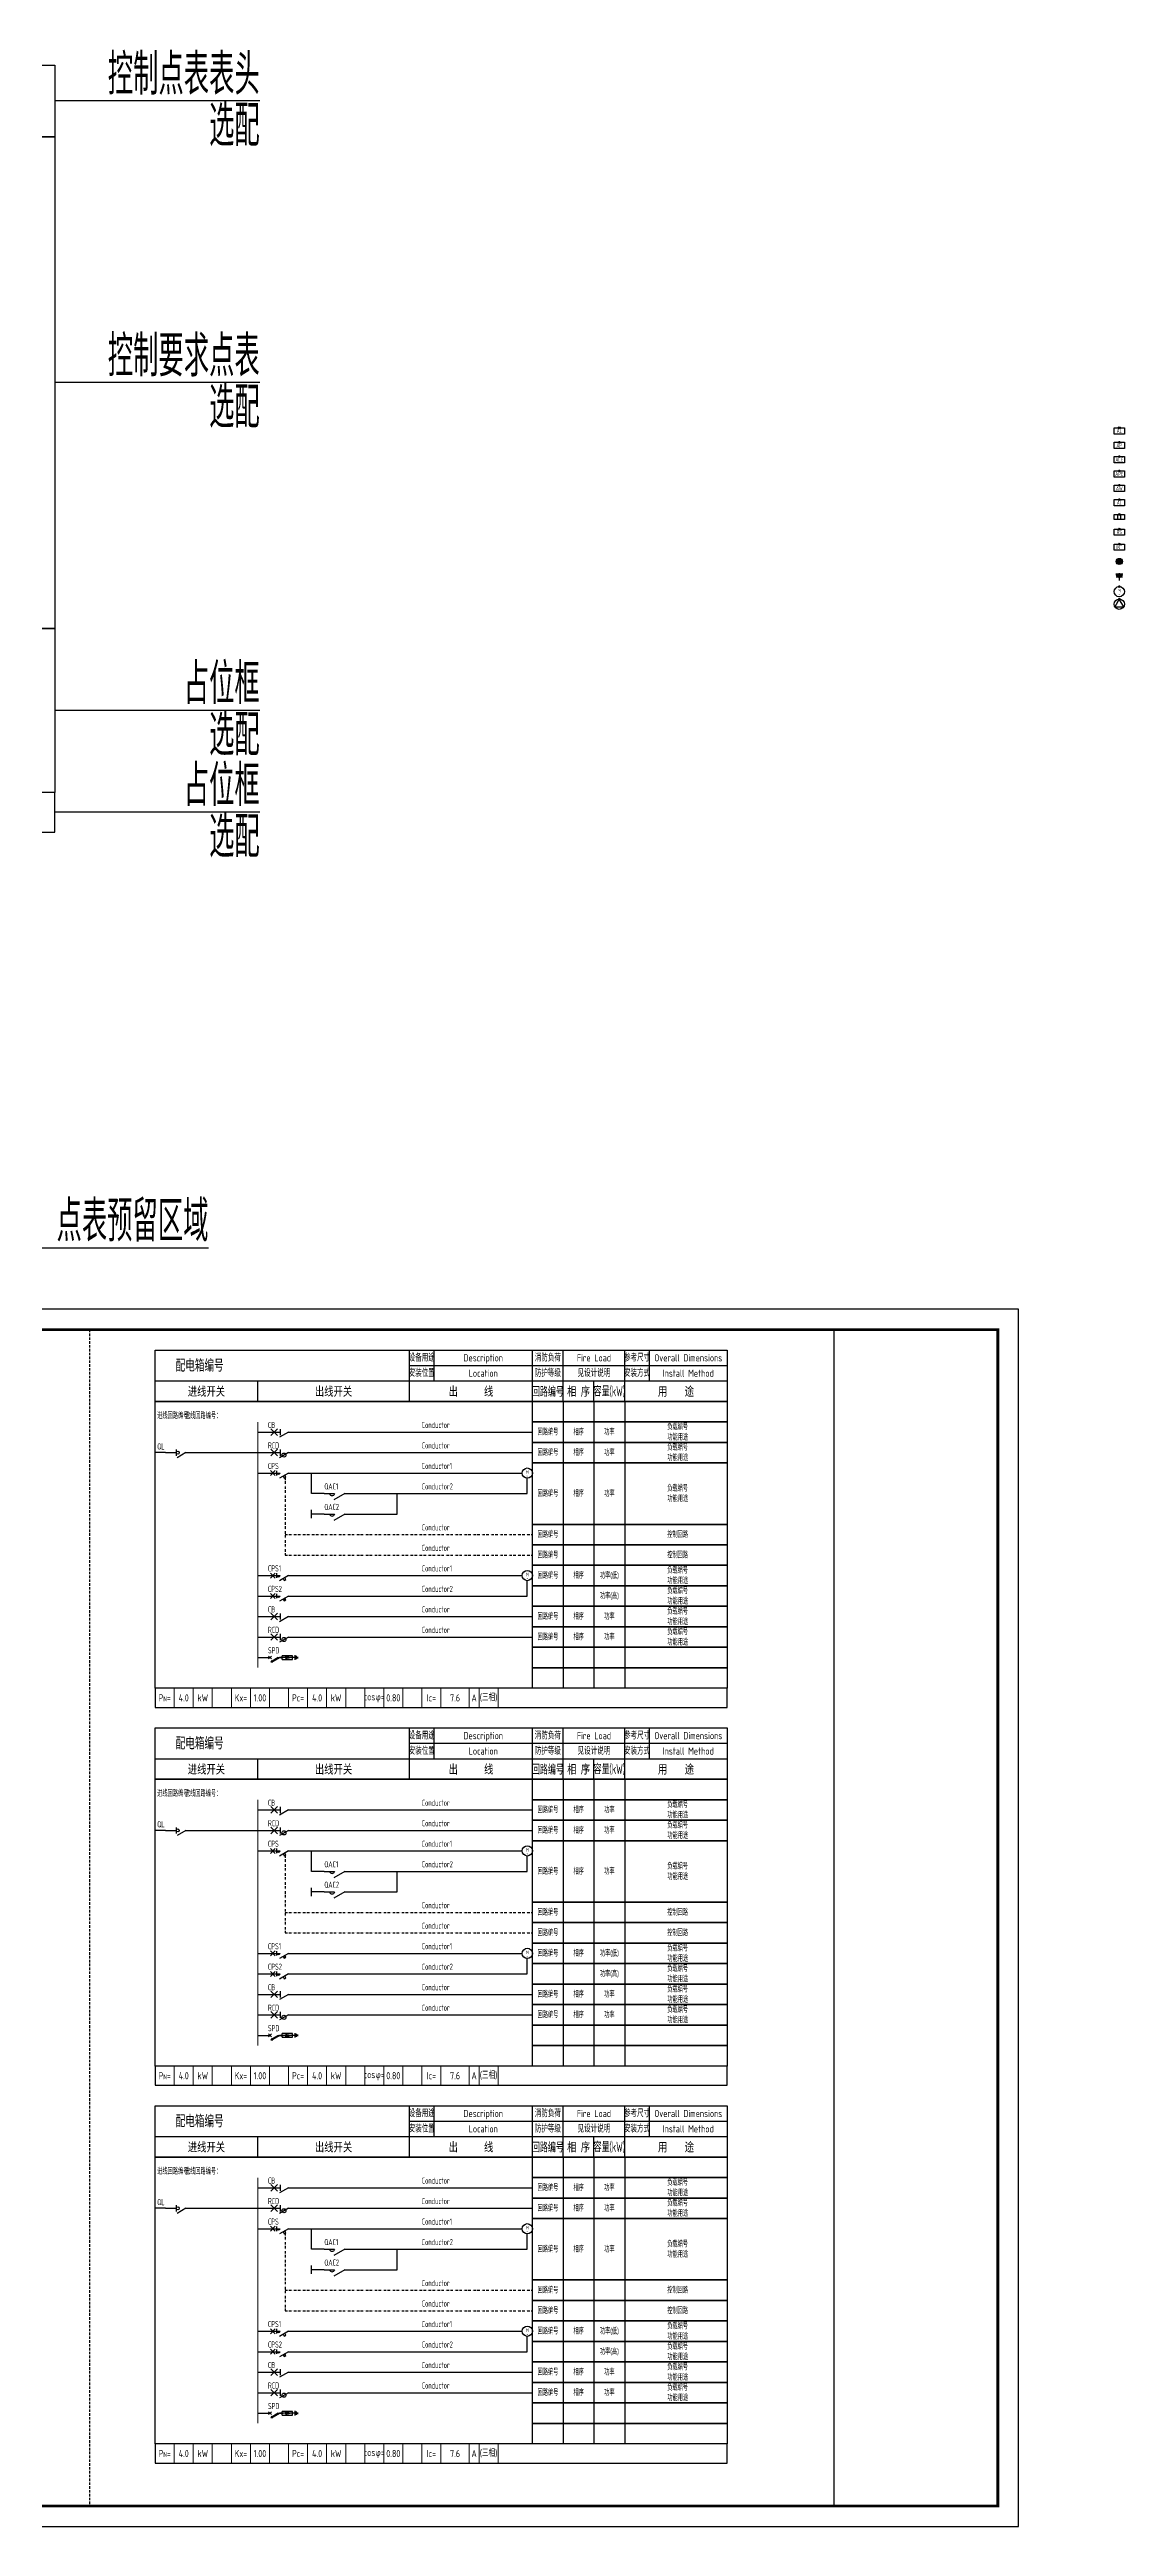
# Model space of a CAD drawing. Header units: millimetres. Extents: x -33464 to 217351, y -4000 to 120872.
# Drawn here: x 36850 to 89270, y 0 to 120865 of the extents above; entities that cross this region are included whole.
import ezdxf
from ezdxf.enums import TextEntityAlignment as Align

# ---------------------------------------------------------------- set-up
doc = ezdxf.new("R2010")
doc.units = ezdxf.units.MM
doc.header["$LTSCALE"] = 500
doc.header["$MEASUREMENT"] = 0
for name, pattern in [('BORDER2', [0.875, 0.25, -0.125, 0.25, -0.125, 0, -0.125]), ('CONTINOUS', [2000000.0, 1000000.0, 1000000.0]), ('HIDDEN', [0.375, 0.25, -0.125])]:
    doc.linetypes.add(name, pattern=pattern)
for name, color, linetype in [('E-CTRL-WIRE', 3, 'BORDER2'), ('E-LITE-LITE', 3, 'Continuous'), ('E-POWR-DEVC', 3, 'Continuous'), ('E-POWR-EQPM', 3, 'Continuous'), ('E-UNIV-AB', 1, 'Continuous'), ('E-UNIV-DIAG', 2, 'Continuous'), ('E-UNIV-EL', 140, 'Continuous'), ('E-UNIV-NOTE', 6, 'Continuous'), ('E-UNIV-Oppo', 3, 'Continuous'), ('E-UNIV-WIRE', 4, 'Continuous')]:
    doc.layers.add(name, color=color, linetype=linetype)
doc.layers.add('内框', color=8, linetype='Continuous', plot=False)
doc.layers.add('注释', color=7, linetype='Continuous', plot=False)
doc.styles.add('TH-STYLE3', font='tssdeng.shx', dxfattribs={"width": 0.7, "bigfont": 'tssdchn.shx'})
doc.styles.add('黑体', font='')
doc.styles.get('黑体').set_extended_font_data('SimHei')

# ---------------------------------------------------------------- blocks, each defined once
blk = doc.blocks.new('THAPE_A1L_inner')
at = {"layer": '内框'}
for p, q in [((0, 609.4), (0, 594)), ((0, 609.4), (294, 609.4)), ((49, 594), (49, 609.4)), ((49, 609.4), (49, 594)), ((260.9, 594), (260.8, 609.4)), ((260.8, 609.4), (260.9, 594)), ((294, 594), (294, 609.4)), ((0, 594), (49, 594)), ((28, 594), (0, 594)), ((84, 594), (28, 594)), ((49, 594), (260.9, 594)), ((196, 594), (84, 594)), ((294, 594), (196, 594)), ((260.9, 594), (294, 594))]:
    blk.add_line(p, q, dxfattribs=at)
blk.add_lwpolyline([(0, 0), (841, 0), (841, 594), (0, 594)], close=True, dxfattribs=at)
at = {"layer": '内框', "const_width": 1.4}
blk.add_lwpolyline([(25, 584), (25, 10), (831, 10), (831, 584)], close=True, dxfattribs=at)
at = {"layer": '内框', "const_width": 0.5}
blk.add_lwpolyline([(751, 584), (751, 10)], dxfattribs=at)
at = {"layer": '内框', "style": '黑体', "width": 0.8}
for s, p in [('内框名称：', (4.4, 598.6)), ('A1L', (263.9, 598.6))]:
    blk.add_text(s, height=7, dxfattribs=at).set_placement(p)
blk.add_attdef('内框名称', (51.5, 598.6), '', height=7, dxfattribs=at)
blk = doc.blocks.new('E-BQL102-1')
at = {"layer": 'E-UNIV-Oppo'}
for p, q in [((0, 0), (5.2, 0)), ((5.2, 1.5), (5.2, -1.5)), ((10, 0), (12.5, 0))]:
    blk.add_line(p, q, dxfattribs=at)
blk.add_lwpolyline([(10, 0), (5.7, -2.5)], dxfattribs=at)
blk.add_circle((6, 0), 0.75, dxfattribs=at)
blk = doc.blocks.new('E-BCB101')
at = {"layer": 'E-UNIV-Oppo'}
for p, q in [((0, 0), (6, 0)), ((1.4, 1.6), (4.6, -1.6)), ((4.6, 1.6), (1.4, -1.6)), ((6, 1.5), (6, -1.5)), ((10, 0), (12.5, 0))]:
    blk.add_line(p, q, dxfattribs=at)
blk.add_lwpolyline([(10, 0), (5.7, -2.5)], dxfattribs=at)
blk = doc.blocks.new('E-BCB102')
at = {"layer": 'E-UNIV-Oppo'}
for p, q in [((0, 0), (6, 0)), ((1.4, 1.6), (4.6, -1.6)), ((4.6, 1.6), (1.4, -1.6)), ((6, 1.5), (6, -1.5)), ((10, 0), (12.5, 0))]:
    blk.add_line(p, q, dxfattribs=at)
blk.add_lwpolyline([(10, 0), (5.7, -2.5)], dxfattribs=at)
blk.add_circle((7.8, -1.2), 1, dxfattribs=at)
blk = doc.blocks.new('E-BCB103')
at = {"layer": 'E-UNIV-Oppo'}
h = blk.add_hatch(dxfattribs=at)
h.set_pattern_fill('ANSI31', color=256, scale=100)
h.set_pattern_definition([(45, (-215, -405), (-8.83883, 8.83883), [])])
h.paths.add_polyline_path([(8.3, -1), (7.4, -1.5), (7.9, -2.4), (8.8, -1.9)])
for p, q in [((0, 0), (6, 0)), ((1.2, 1.2), (3.6, -1.2)), ((3.6, 1.2), (1.2, -1.2)), ((4.1, 1.1), (4.1, -1.1)), ((10, 0), (12.5, 0))]:
    blk.add_line(p, q, dxfattribs=at)
for points in [[(10, 0), (5.7, -2.5)], [(7.4, -1.5), (7.9, -2.4), (8.8, -1.9), (8.3, -1)]]:
    blk.add_lwpolyline(points, dxfattribs=at)
blk.add_arc((5.2, 0.2), 0.776, 195, 345, dxfattribs=at)
blk = doc.blocks.new('Motor')
blk.add_circle((0, 0), 10)
at = {"layer": 'E-UNIV-EL', "style": 'TH-STYLE3', "width": 0.7}
for s, p in [('M', (0, 2)), ('~', (0, -6))]:
    blk.add_text(s, height=7.2, dxfattribs=at).set_placement(p, align=Align.MIDDLE)
blk = doc.blocks.new('E-BKM101')
at = {"layer": 'E-UNIV-Oppo'}
for points in [[(0, 0), (5, 0)], [(10, 0), (4.6, -3.1)], [(10, 0), (12.5, 0)]]:
    blk.add_lwpolyline(points, dxfattribs=at)
blk.add_arc((3.8, 0.3), 1.29, 195, 345, dxfattribs=at)
blk = doc.blocks.new('E-BSP101')
at = {"layer": 'E-POWR-DEVC', "linetype": 'CONTINOUS'}
blk.add_hatch(color=256, dxfattribs=at).paths.add_polyline_path([(13.7, 0.5), (13.7, -0.5), (15.9, 0)])
blk.add_hatch(color=256, dxfattribs=at).paths.add_polyline_path([(13.7, 0.5), (13.7, -0.5), (15.9, 0)])
at = {"layer": 'E-UNIV-Oppo'}
h = blk.add_hatch(dxfattribs=at)
h.set_pattern_fill('ANSI31', color=256, scale=100)
h.set_pattern_definition([(45, (0, 0), (-112.25, 112.25), [])])
h.paths.add_polyline_path([(7.4, -2.3), (6.4, -2.3), (6.9, -1.5)])
at = {"layer": 'E-POWR-DEVC', "linetype": 'CONTINOUS'}
for p, q in [((18.2, 0), (10.7, 0)), ((17, 0.9), (12, 0.9)), ((17, 0.9), (12, 0.9)), ((15.9, 0), (13.7, 0.5)), ((13.7, -0.5), (13.7, 0.5)), ((15.9, 0), (13.7, 0.5)), ((13.7, -0.5), (13.7, 0.5)), ((17, -0.9), (17, 0.9)), ((17, -0.9), (17, 0.9)), ((17, -0.9), (17, 0.9)), ((17, -0.9), (17, 0.9)), ((18.2, -1.1), (18.2, 1.1)), ((18.9, -0.8), (18.9, 0.8)), ((19.5, -0.4), (19.5, 0.4)), ((12, -0.9), (17, -0.9)), ((12, -0.9), (17, -0.9)), ((13.7, -0.5), (15.9, 0)), ((13.7, -0.5), (15.9, 0))]:
    blk.add_line(p, q, dxfattribs=at)
at = {"layer": 'E-POWR-DEVC', "linetype": 'Continuous'}
blk.add_line((12, -0.9), (12, 0.9), dxfattribs=at)
blk.add_line((12, -0.9), (12, 0.9), dxfattribs=at)
at = {"layer": 'E-UNIV-Oppo'}
for p, q in [((0, 0), (6, 0)), ((5.3, -0.7), (6.7, 0.7)), ((5.3, 0.7), (6.7, -0.7)), ((10, 0), (7.1, -1.7)), ((11, 0), (7.3, -2.1)), ((10, 0), (12.5, 0)), ((6.9, -1.5), (6.4, -2.3)), ((7.4, -2.3), (6.4, -2.3)), ((6.9, -1.5), (7.4, -2.3))]:
    blk.add_line(p, q, dxfattribs=at)
blk = doc.blocks.new('*T89')
at = {"layer": 'Defpoints', "color": 8, "linetype": 'ByBlock', "lineweight": 0, "transparency": 16777216}
for p, q in [((0, 0), (16723, 0)), ((0, 0), (0, -936)), ((929, 0), (929, -936)), ((1858, 0), (1858, -936)), ((2787, 0), (2787, -936)), ((3716, 0), (3716, -936)), ((4645, 0), (4645, -936)), ((5574, 0), (5574, -936)), ((6504, 0), (6504, -936)), ((7433, 0), (7433, -936)), ((8362, 0), (8362, -936)), ((9291, 0), (9291, -936)), ((10220, 0), (10220, -936)), ((11149, 0), (11149, -936)), ((12078, 0), (12078, -936)), ((13007, 0), (13007, -936)), ((13936, 0), (13936, -936)), ((15314, 0), (15314, -936)), ((15794, 0), (15794, -936)), ((16723, 0), (16723, -936)), ((0, -936), (16723, -936))]:
    blk.add_line(p, q, dxfattribs=at)
at = {"layer": 'E-UNIV-DIAG', "transparency": 16777216, "char_height": 350, "attachment_point": 5, "style": 'TH-STYLE3'}
for s, insert, width in [('P{\\H0.71429x;N}=', (465, -468), 926.07), ('kW', (2323, -468), 926.07), ('Kx=', (4181, -468), 926.07), ('Pc=', (6968, -468), 926.07), ('kW', (8826, -468), 926.07), ('cosφ=', (10684, -468), 926.07), ('Ic=', (13472, -468), 926.07), ('A ', (15554, -468), 477.44), ('(三相)', (16259, -468), 926.07)]:
    blk.add_mtext(s, dxfattribs=dict(at, insert=insert, width=width))
at = {"layer": 'E-UNIV-DIAG', "color": 6, "transparency": 16777216, "char_height": 350, "attachment_point": 5, "style": 'TH-STYLE3'}
for s, insert, width in [('4.0', (1394, -468), 926.07), ('1.00', (5110, -468), 926.07), ('4.0', (7897, -468), 926.07), ('0.80', (11613, -468), 926.07), ('7.6', (14625, -468), 1374.7)]:
    blk.add_mtext(s, dxfattribs=dict(at, insert=insert, width=width))
blk = doc.blocks.new('*T87')
at = {"layer": 'Defpoints', "color": 8, "linetype": 'ByBlock', "lineweight": 0, "transparency": 16777216}
for p, q in [((0, 0), (16723, 0)), ((0, 0), (0, -936)), ((929, 0), (929, -936)), ((1858, 0), (1858, -936)), ((2787, 0), (2787, -936)), ((3716, 0), (3716, -936)), ((4645, 0), (4645, -936)), ((5574, 0), (5574, -936)), ((6504, 0), (6504, -936)), ((7433, 0), (7433, -936)), ((8362, 0), (8362, -936)), ((9291, 0), (9291, -936)), ((10220, 0), (10220, -936)), ((11149, 0), (11149, -936)), ((12078, 0), (12078, -936)), ((13007, 0), (13007, -936)), ((13936, 0), (13936, -936)), ((15314, 0), (15314, -936)), ((15794, 0), (15794, -936)), ((16723, 0), (16723, -936)), ((0, -936), (16723, -936))]:
    blk.add_line(p, q, dxfattribs=at)
at = {"layer": 'E-UNIV-DIAG', "transparency": 16777216, "char_height": 350, "attachment_point": 5, "style": 'TH-STYLE3'}
for s, insert, width in [('P{\\H0.71429x;N}=', (465, -468), 926.07), ('kW', (2323, -468), 926.07), ('Kx=', (4181, -468), 926.07), ('Pc=', (6968, -468), 926.07), ('kW', (8826, -468), 926.07), ('cosφ=', (10684, -468), 926.07), ('Ic=', (13472, -468), 926.07), ('A ', (15554, -468), 477.44), ('(三相)', (16259, -468), 926.07)]:
    blk.add_mtext(s, dxfattribs=dict(at, insert=insert, width=width))
at = {"layer": 'E-UNIV-DIAG', "color": 6, "transparency": 16777216, "char_height": 350, "attachment_point": 5, "style": 'TH-STYLE3'}
for s, insert, width in [('4.0', (1394, -468), 926.07), ('1.00', (5110, -468), 926.07), ('4.0', (7897, -468), 926.07), ('0.80', (11613, -468), 926.07), ('7.6', (14625, -468), 1374.7)]:
    blk.add_mtext(s, dxfattribs=dict(at, insert=insert, width=width))
blk = doc.blocks.new('*T88')
at = {"layer": 'Defpoints', "color": 8, "linetype": 'ByBlock', "lineweight": 0, "transparency": 16777216}
for p, q in [((0, 0), (16723, 0)), ((0, 0), (0, -936)), ((929, 0), (929, -936)), ((1858, 0), (1858, -936)), ((2787, 0), (2787, -936)), ((3716, 0), (3716, -936)), ((4645, 0), (4645, -936)), ((5574, 0), (5574, -936)), ((6504, 0), (6504, -936)), ((7433, 0), (7433, -936)), ((8362, 0), (8362, -936)), ((9291, 0), (9291, -936)), ((10220, 0), (10220, -936)), ((11149, 0), (11149, -936)), ((12078, 0), (12078, -936)), ((13007, 0), (13007, -936)), ((13936, 0), (13936, -936)), ((15314, 0), (15314, -936)), ((15794, 0), (15794, -936)), ((16723, 0), (16723, -936)), ((0, -936), (16723, -936))]:
    blk.add_line(p, q, dxfattribs=at)
at = {"layer": 'E-UNIV-DIAG', "transparency": 16777216, "char_height": 350, "attachment_point": 5, "style": 'TH-STYLE3'}
for s, insert, width in [('P{\\H0.71429x;N}=', (465, -468), 926.07), ('kW', (2323, -468), 926.07), ('Kx=', (4181, -468), 926.07), ('Pc=', (6968, -468), 926.07), ('kW', (8826, -468), 926.07), ('cosφ=', (10684, -468), 926.07), ('Ic=', (13472, -468), 926.07), ('A ', (15554, -468), 477.44), ('(三相)', (16259, -468), 926.07)]:
    blk.add_mtext(s, dxfattribs=dict(at, insert=insert, width=width))
at = {"layer": 'E-UNIV-DIAG', "color": 6, "transparency": 16777216, "char_height": 350, "attachment_point": 5, "style": 'TH-STYLE3'}
for s, insert, width in [('4.0', (1394, -468), 926.07), ('1.00', (5110, -468), 926.07), ('4.0', (7897, -468), 926.07), ('0.80', (11613, -468), 926.07), ('7.6', (14625, -468), 1374.7)]:
    blk.add_mtext(s, dxfattribs=dict(at, insert=insert, width=width))
blk = doc.blocks.new('E-BDB006-1')
for p, q in [((-0.75, -1.25), (-0.75, 1.25)), ((0.75, -1.25), (0.75, 1.25))]:
    blk.add_line(p, q)
blk.add_lwpolyline([(-2.5, -1.25), (-2.5, 1.25), (2.5, 1.25), (2.5, -1.25)], close=True)
blk = doc.blocks.new('E-BDB011')
blk.add_lwpolyline([(-2.5, -1.5), (-2.5, 1.5), (2.5, 1.5), (2.5, -1.5)], close=True)
at = {"layer": 'E-UNIV-EL', "style": 'TH-STYLE3', "width": 0.7}
blk.add_attdef('BOX', text='', height=2, dxfattribs=at).set_placement((0, 0), align=Align.MIDDLE)
blk = doc.blocks.new('E-BDB001')
blk.add_lwpolyline([(-2.5, -1.5), (-2.5, 1.5), (2.5, 1.5), (2.5, -1.5)], close=True)
at = {"layer": 'E-UNIV-EL', "style": 'TH-STYLE3', "width": 0.7}
blk.add_attdef('BOX', text='', height=2, dxfattribs=at).set_placement((0, 0), align=Align.MIDDLE)
blk = doc.blocks.new('E-BDB003')
blk.add_lwpolyline([(-2.5, -1.5), (-2.5, 1.5), (2.5, 1.5), (2.5, -1.5)], close=True)
at = {"layer": 'E-UNIV-EL', "style": 'TH-STYLE3', "width": 0.7}
blk.add_attdef('BOX', text='', height=2, dxfattribs=at).set_placement((0, 0), align=Align.MIDDLE)
blk = doc.blocks.new('E-BDB004')
blk.add_lwpolyline([(-2.5, -1.5), (-2.5, 1.5), (2.5, 1.5), (2.5, -1.5)], close=True)
at = {"layer": 'E-UNIV-EL', "style": 'TH-STYLE3', "width": 0.7}
blk.add_attdef('BOX', text='', height=2, dxfattribs=at).set_placement((0, 0), align=Align.MIDDLE)
blk = doc.blocks.new('E-BDB012')
blk.add_lwpolyline([(-2.5, -1.5), (-2.5, 1.5), (2.5, 1.5), (2.5, -1.5)], close=True)
at = {"layer": 'E-UNIV-EL', "style": 'TH-STYLE3', "width": 0.6}
blk.add_attdef('BOX', text='', height=2, dxfattribs=at).set_placement((0, 0), align=Align.MIDDLE)
blk = doc.blocks.new('E-BFAS810')
blk.add_lwpolyline([(-2.5, -1.5), (-2.5, 1.5), (2.5, 1.5), (2.5, -1.5)], close=True)
at = {"layer": 'E-UNIV-EL', "style": 'TH-STYLE3', "width": 0.7}
blk.add_attdef('BOX', text='', height=2, dxfattribs=at).set_placement((0, 0), align=Align.MIDDLE)
blk = doc.blocks.new('E-BDB015')
blk.add_lwpolyline([(-2.5, -1.5), (-2.5, 1.5), (2.5, 1.5), (2.5, -1.5)], close=True)
at = {"layer": 'E-UNIV-EL', "style": 'TH-STYLE3', "width": 0.6}
blk.add_attdef('BOX', text='', height=2, rotation=360, dxfattribs=at).set_placement((0, 0), align=Align.MIDDLE)
blk = doc.blocks.new('E-BDB054')
blk.add_circle((0, 0), 2.5)
at = {"layer": 'E-UNIV-EL'}
blk.add_lwpolyline([(0, 2.5), (-2.2, -1.2), (2.2, -1.2)], close=True, dxfattribs=at)
blk = doc.blocks.new('E-BDB052')
blk.add_circle((0, 0), 2.5)
at = {"layer": 'E-UNIV-EL', "style": 'TH-STYLE3', "width": 0.7}
for s, p in [('M', (0, 0.5)), ('~', (0, -1.5))]:
    blk.add_text(s, height=1.8, dxfattribs=at).set_placement(p, align=Align.MIDDLE)
blk = doc.blocks.new('E-BS201')
for p, q in [((1.5, 3), (-1.5, 3)), ((1.5, 1.5), (-1.5, 1.5)), ((0, 1.5), (0, 0))]:
    blk.add_line(p, q)
at = {"const_width": 1.5}
blk.add_lwpolyline([(-0.75, 3, 1), (0.75, 3, 1)], format="xyb", dxfattribs=at)
blk.add_arc((0, 3), 1.5, 168.46304, 11.53696)
blk = doc.blocks.new('E-BL302')
at = {"const_width": 1.5}
blk.add_lwpolyline([(-0.75, 0, 1), (0.75, 0, 1)], format="xyb", close=True, dxfattribs=at)
blk.add_circle((0, 0), 1.5)

msp = doc.modelspace()

# ---------------------------------------------------------------- linework, layer by layer
for centre, radius in [((89020, 102404), 51.1), ((89020, 101704), 42.2), ((89020, 101004), 42.2), ((89020, 100304), 42.2), ((89020, 99604), 42.2), ((89020, 98904), 42.2), ((89020, 98179), 42.2), ((89020, 97468), 42.2), ((89020, 96733), 42.2), ((89020, 95883), 42.2), ((89020, 95261), 42.2), ((89020, 94661), 42.2), ((89020, 94047), 42.2)]:
    msp.add_circle(centre, radius)
at = {"layer": 'E-CTRL-WIRE'}
for p, q in [((48333, 51188), (48333, 47400)), ((48333, 48400), (60400, 48400)), ((48333, 47400), (60400, 47400)), ((48333, 32752), (48333, 28964)), ((48333, 29964), (60400, 29964)), ((48333, 28964), (60400, 28964)), ((48333, 14316), (48333, 10527)), ((48333, 11527), (60400, 11527)), ((48333, 10527), (60400, 10527))]:
    msp.add_line(p, q, dxfattribs=at)
at = {"layer": 'E-UNIV-AB'}
msp.add_lwpolyline([(34600, 57400), (34600, 62400), (44600, 62400)], dxfattribs=at)
at = {"layer": 'E-UNIV-DIAG'}
for p, q in [((42000, 54900), (42000, 57400)), ((42000, 57400), (69900, 57400)), ((54400, 55900), (54400, 57400)), ((55600, 55900), (55600, 57400)), ((60400, 55900), (60400, 57400)), ((61900, 55900), (61900, 57400)), ((64900, 55900), (64900, 57400)), ((66100, 55900), (66100, 57400)), ((69900, 57400), (69900, 54900)), ((42000, 55900), (69900, 55900)), ((47000, 54900), (47000, 55900)), ((54400, 56650), (69900, 56650)), ((54400, 54900), (54400, 55900)), ((60400, 54900), (60400, 55900)), ((61900, 54900), (61900, 55900)), ((63400, 54900), (63400, 55900)), ((64900, 54900), (64900, 55900)), ((69900, 54900), (42000, 54900)), ((42000, 36464), (42000, 38964)), ((42000, 38964), (69900, 38964)), ((54400, 37464), (54400, 38964)), ((55600, 37464), (55600, 38964)), ((60400, 37464), (60400, 38964)), ((61900, 37464), (61900, 38964)), ((64900, 37464), (64900, 38964)), ((66100, 37464), (66100, 38964)), ((69900, 38964), (69900, 36464)), ((54400, 38214), (69900, 38214)), ((42000, 37464), (69900, 37464)), ((69900, 36464), (42000, 36464)), ((47000, 36464), (47000, 37464)), ((54400, 36464), (54400, 37464)), ((60400, 36464), (60400, 37464)), ((61900, 36464), (61900, 37464)), ((63400, 36464), (63400, 37464)), ((64900, 36464), (64900, 37464)), ((42000, 18027), (42000, 20527)), ((42000, 20527), (69900, 20527)), ((54400, 19027), (54400, 20527)), ((54400, 19777), (69900, 19777)), ((55600, 19027), (55600, 20527)), ((60400, 19027), (60400, 20527)), ((61900, 19027), (61900, 20527)), ((64900, 19027), (64900, 20527)), ((66100, 19027), (66100, 20527)), ((69900, 20527), (69900, 18027)), ((42000, 19027), (69900, 19027)), ((47000, 18027), (47000, 19027)), ((54400, 18027), (54400, 19027)), ((60400, 18027), (60400, 19027)), ((61900, 18027), (61900, 19027)), ((63400, 18027), (63400, 19027)), ((64900, 18027), (64900, 19027)), ((69900, 18027), (42000, 18027))]:
    msp.add_line(p, q, dxfattribs=at)
at = {"layer": 'E-UNIV-DIAG', "color": 9}
for p, q in [((61900, 54900), (61900, 53900)), ((63400, 54900), (63400, 53900)), ((64900, 54900), (64900, 53900)), ((61900, 53900), (61900, 52900)), ((63400, 53900), (63400, 52900)), ((64900, 53900), (64900, 52900)), ((61900, 52900), (61900, 51900)), ((63400, 52900), (63400, 51900)), ((64900, 52900), (64900, 51900)), ((61900, 51900), (61900, 48900)), ((63400, 51900), (63400, 48900)), ((64900, 51900), (64900, 48900)), ((61900, 48900), (61900, 47900)), ((63400, 48900), (63400, 47900)), ((64900, 48900), (64900, 47900)), ((61900, 47900), (61900, 46900)), ((63400, 47900), (63400, 46900)), ((64900, 47900), (64900, 46900)), ((61900, 46900), (61900, 45900)), ((63400, 46900), (63400, 45900)), ((64900, 46900), (64900, 45900)), ((61900, 45900), (61900, 44900)), ((61900, 44900), (61900, 43900)), ((63400, 45900), (63400, 44900)), ((63400, 44900), (63400, 43900)), ((64900, 45900), (64900, 44900)), ((64900, 44900), (64900, 43900)), ((61900, 43900), (61900, 42900)), ((63400, 43900), (63400, 42900)), ((64900, 43900), (64900, 42900)), ((61900, 42900), (61900, 41900)), ((63400, 42900), (63400, 41900)), ((64900, 42900), (64900, 41900)), ((61900, 41900), (61900, 40900)), ((63400, 41900), (63400, 40900)), ((64900, 41900), (64900, 40900)), ((61900, 36464), (61900, 35464)), ((63400, 36464), (63400, 35464)), ((64900, 36464), (64900, 35464)), ((61900, 35464), (61900, 34464)), ((63400, 35464), (63400, 34464)), ((64900, 35464), (64900, 34464)), ((61900, 34464), (61900, 33464)), ((63400, 34464), (63400, 33464)), ((64900, 34464), (64900, 33464)), ((61900, 33464), (61900, 30464)), ((63400, 33464), (63400, 30464)), ((64900, 33464), (64900, 30464)), ((61900, 30464), (61900, 29464)), ((63400, 30464), (63400, 29464)), ((64900, 30464), (64900, 29464)), ((61900, 29464), (61900, 28464)), ((63400, 29464), (63400, 28464)), ((64900, 29464), (64900, 28464)), ((61900, 28464), (61900, 27464)), ((63400, 28464), (63400, 27464)), ((64900, 28464), (64900, 27464)), ((61900, 27464), (61900, 26464)), ((63400, 27464), (63400, 26464)), ((64900, 27464), (64900, 26464)), ((61900, 26464), (61900, 25464)), ((61900, 25464), (61900, 24464)), ((63400, 26464), (63400, 25464)), ((63400, 25464), (63400, 24464)), ((64900, 26464), (64900, 25464)), ((64900, 25464), (64900, 24464)), ((61900, 24464), (61900, 23464)), ((63400, 24464), (63400, 23464)), ((64900, 24464), (64900, 23464)), ((61900, 23464), (61900, 22464)), ((63400, 23464), (63400, 22464)), ((64900, 23464), (64900, 22464)), ((61900, 18027), (61900, 17027)), ((61900, 17027), (61900, 16027)), ((63400, 18027), (63400, 17027)), ((63400, 17027), (63400, 16027)), ((64900, 18027), (64900, 17027)), ((64900, 17027), (64900, 16027)), ((61900, 16027), (61900, 15027)), ((63400, 16027), (63400, 15027)), ((64900, 16027), (64900, 15027)), ((61900, 15027), (61900, 12027)), ((63400, 15027), (63400, 12027)), ((64900, 15027), (64900, 12027)), ((61900, 12027), (61900, 11027)), ((61900, 11027), (61900, 10027)), ((63400, 12027), (63400, 11027)), ((63400, 11027), (63400, 10027)), ((64900, 12027), (64900, 11027)), ((64900, 11027), (64900, 10027)), ((61900, 10027), (61900, 9027)), ((63400, 10027), (63400, 9027)), ((64900, 10027), (64900, 9027)), ((61900, 9027), (61900, 8027)), ((63400, 9027), (63400, 8027)), ((64900, 9027), (64900, 8027)), ((61900, 8027), (61900, 7027)), ((63400, 8027), (63400, 7027)), ((64900, 8027), (64900, 7027)), ((61900, 7027), (61900, 6027)), ((63400, 7027), (63400, 6027)), ((64900, 7027), (64900, 6027)), ((61900, 6027), (61900, 5027)), ((61900, 5027), (61900, 4027)), ((63400, 6027), (63400, 5027)), ((63400, 5027), (63400, 4027)), ((64900, 6027), (64900, 5027)), ((64900, 5027), (64900, 4027))]:
    msp.add_line(p, q, dxfattribs=at)
at = {"layer": 'E-UNIV-DIAG'}
for points in [[(42000, 54900), (69900, 54900), (69900, 40900), (42000, 40900)], [(69900, 40900), (42000, 40900), (42000, 39964), (69900, 39964)], [(42000, 36464), (69900, 36464), (69900, 22464), (42000, 22464)], [(69900, 22464), (42000, 22464), (42000, 21527), (69900, 21527)], [(42000, 18027), (69900, 18027), (69900, 4027), (42000, 4027)], [(69900, 4027), (42000, 4027), (42000, 3091), (69900, 3091)]]:
    msp.add_lwpolyline(points, close=True, dxfattribs=at)
at = {"layer": 'E-UNIV-DIAG', "color": 9}
for points in [[(60400, 54900), (69900, 54900), (69900, 53900), (60400, 53900)], [(60400, 53900), (69900, 53900), (69900, 52900), (60400, 52900)], [(60400, 52900), (69900, 52900), (69900, 51900), (60400, 51900)], [(60400, 51900), (69900, 51900), (69900, 48900), (60400, 48900)], [(60400, 48900), (69900, 48900), (69900, 47900), (60400, 47900)], [(60400, 47900), (69900, 47900), (69900, 46900), (60400, 46900)], [(60400, 46900), (69900, 46900), (69900, 45900), (60400, 45900)], [(60400, 45900), (69900, 45900), (69900, 44900), (60400, 44900)], [(60400, 44900), (69900, 44900), (69900, 43900), (60400, 43900)], [(60400, 43900), (69900, 43900), (69900, 42900), (60400, 42900)], [(60400, 42900), (69900, 42900), (69900, 41900), (60400, 41900)], [(60400, 41900), (69900, 41900), (69900, 40900), (60400, 40900)], [(60400, 36464), (69900, 36464), (69900, 35464), (60400, 35464)], [(60400, 35464), (69900, 35464), (69900, 34464), (60400, 34464)], [(60400, 34464), (69900, 34464), (69900, 33464), (60400, 33464)], [(60400, 33464), (69900, 33464), (69900, 30464), (60400, 30464)], [(60400, 30464), (69900, 30464), (69900, 29464), (60400, 29464)], [(60400, 29464), (69900, 29464), (69900, 28464), (60400, 28464)], [(60400, 28464), (69900, 28464), (69900, 27464), (60400, 27464)], [(60400, 27464), (69900, 27464), (69900, 26464), (60400, 26464)], [(60400, 26464), (69900, 26464), (69900, 25464), (60400, 25464)], [(60400, 25464), (69900, 25464), (69900, 24464), (60400, 24464)], [(60400, 24464), (69900, 24464), (69900, 23464), (60400, 23464)], [(60400, 23464), (69900, 23464), (69900, 22464), (60400, 22464)], [(60400, 18027), (69900, 18027), (69900, 17027), (60400, 17027)], [(60400, 17027), (69900, 17027), (69900, 16027), (60400, 16027)], [(60400, 16027), (69900, 16027), (69900, 15027), (60400, 15027)], [(60400, 15027), (69900, 15027), (69900, 12027), (60400, 12027)], [(60400, 12027), (69900, 12027), (69900, 11027), (60400, 11027)], [(60400, 11027), (69900, 11027), (69900, 10027), (60400, 10027)], [(60400, 10027), (69900, 10027), (69900, 9027), (60400, 9027)], [(60400, 9027), (69900, 9027), (69900, 8027), (60400, 8027)], [(60400, 8027), (69900, 8027), (69900, 7027), (60400, 7027)], [(60400, 7027), (69900, 7027), (69900, 6027), (60400, 6027)], [(60400, 6027), (69900, 6027), (69900, 5027), (60400, 5027)], [(60400, 5027), (69900, 5027), (69900, 4027), (60400, 4027)]]:
    msp.add_lwpolyline(points, close=True, dxfattribs=at)
at = {"layer": 'E-UNIV-WIRE'}
for p, q in [((47000, 53400), (47500, 53400)), ((48750, 53400), (60400, 53400)), ((42500, 52400), (42000, 52400)), ((43750, 52400), (47000, 52400)), ((47000, 52400), (47500, 52400)), ((48750, 52400), (60400, 52400)), ((47000, 51400), (47500, 51400)), ((48750, 51400), (59900, 51400)), ((49625, 50400), (49625, 51400)), ((60150, 50400), (60150, 51150)), ((50250, 50400), (49625, 50400)), ((49625, 49200), (49625, 49600)), ((51500, 50400), (60150, 50400)), ((53800, 49400), (53800, 50400)), ((50250, 49400), (49625, 49400)), ((51500, 49400), (53800, 49400)), ((47000, 46400), (47500, 46400)), ((48750, 46400), (59900, 46400)), ((60150, 45400), (60150, 46150)), ((47000, 45400), (47500, 45400)), ((48750, 45400), (60150, 45400)), ((47000, 44400), (47500, 44400)), ((48750, 44400), (60400, 44400)), ((47000, 43400), (47500, 43400)), ((48750, 43400), (60400, 43400)), ((42500, 33964), (42000, 33964)), ((43750, 33964), (47000, 33964)), ((47000, 34964), (47500, 34964)), ((47000, 33964), (47500, 33964)), ((48750, 34964), (60400, 34964)), ((48750, 33964), (60400, 33964)), ((47000, 32964), (47500, 32964)), ((48750, 32964), (59900, 32964)), ((49625, 31964), (49625, 32964)), ((60150, 31964), (60150, 32714)), ((50250, 31964), (49625, 31964)), ((51500, 31964), (60150, 31964)), ((53800, 30964), (53800, 31964)), ((49625, 30764), (49625, 31164)), ((50250, 30964), (49625, 30964)), ((51500, 30964), (53800, 30964)), ((47000, 27964), (47500, 27964)), ((48750, 27964), (59900, 27964)), ((47000, 26964), (47500, 26964)), ((48750, 26964), (60150, 26964)), ((60150, 26964), (60150, 27714)), ((47000, 25964), (47500, 25964)), ((48750, 25964), (60400, 25964)), ((47000, 24964), (47500, 24964)), ((48750, 24964), (60400, 24964)), ((47000, 16527), (47500, 16527)), ((48750, 16527), (60400, 16527)), ((42500, 15527), (42000, 15527)), ((43750, 15527), (47000, 15527)), ((47000, 15527), (47500, 15527)), ((47000, 14527), (47500, 14527)), ((48750, 15527), (60400, 15527)), ((48750, 14527), (59900, 14527)), ((49625, 13527), (49625, 14527)), ((50250, 13527), (49625, 13527)), ((51500, 13527), (60150, 13527)), ((53800, 12527), (53800, 13527)), ((60150, 13527), (60150, 14277)), ((49625, 12327), (49625, 12727)), ((50250, 12527), (49625, 12527)), ((51500, 12527), (53800, 12527)), ((47000, 9527), (47500, 9527)), ((47000, 8527), (47500, 8527)), ((48750, 9527), (59900, 9527)), ((48750, 8527), (60150, 8527)), ((60150, 8527), (60150, 9277)), ((47000, 7527), (47500, 7527)), ((48750, 7527), (60400, 7527)), ((47000, 6527), (47500, 6527)), ((48750, 6527), (60400, 6527))]:
    msp.add_line(p, q, dxfattribs=at)
at = {"layer": 'E-UNIV-WIRE', "const_width": 50}
for points in [[(47000, 53900), (47000, 41900)], [(47000, 35464), (47000, 23464)], [(47000, 17027), (47000, 5027)]]:
    msp.add_lwpolyline(points, dxfattribs=at)
at = {"layer": '注释'}
for points in [[(34100, 120104), (37100, 120104), (37100, 116604), (34100, 116604)], [(37100, 92619), (34100, 92619), (34100, 116604), (37100, 116604)], [(34100, 92619), (37100, 92619), (37100, 84619), (34100, 84619)], [(37100, 84619), (34100, 84619), (34100, 82683), (37100, 82683)]]:
    msp.add_lwpolyline(points, close=True, dxfattribs=at)
for points in [[(47100, 118354), (37100, 118354)], [(47100, 104612), (37100, 104612)], [(47100, 88619), (37100, 88619)], [(47100, 83651), (37100, 83651)]]:
    msp.add_lwpolyline(points, dxfattribs=at)
at = {"layer": '注释', "color": 5}
msp.add_lwpolyline([(2500, 58400), (75100, 58400), (75100, 1000), (2500, 1000)], close=True, dxfattribs=at)
at = {"layer": '注释', "color": 5, "linetype": 'HIDDEN'}
msp.add_lwpolyline([(38800, 58400), (38800, 1000)], dxfattribs=at)

# ---------------------------------------------------------------- block references
for name, p in [('*T89', (42000, 40900)), ('*T87', (42000, 22464)), ('*T88', (42000, 4027))]:
    msp.add_blockref(name, p)
at = {"layer": 'E-LITE-LITE', "xscale": 100, "yscale": 100, "zscale": 100}
msp.add_blockref('E-BL302', (89020, 95883), dxfattribs=at)
at = {"layer": 'E-POWR-DEVC'}
for name, p, xscale, yscale, zscale in [('E-BS201', (89020, 94961), 100, 100, 100), ('E-BCB101', (47500, 53400), 100, 100, 100), ('E-BQL102-1', (42500, 52400), 100, 100, 100), ('E-BCB102', (47500, 52400), 100, 100, 100), ('E-BCB103', (47500, 51400), 100, 100, 100), ('Motor', (60150, 51400), 25, 25, 25), ('E-BKM101', (50250, 50400), 100, 100, 100), ('E-BKM101', (50250, 49400), 100, 100, 100), ('E-BCB103', (47500, 46400), 100, 100, 100), ('Motor', (60150, 46400), 25, 25, 25), ('E-BCB103', (47500, 45400), 100, 100, 100), ('E-BCB101', (47500, 44400), 100, 100, 100), ('E-BCB102', (47500, 43400), 100, 100, 100), ('E-BSP101', (47000, 42400), 100, 100, 100), ('E-BCB101', (47500, 34964), 100, 100, 100), ('E-BQL102-1', (42500, 33964), 100, 100, 100), ('E-BCB102', (47500, 33964), 100, 100, 100), ('E-BCB103', (47500, 32964), 100, 100, 100), ('Motor', (60150, 32964), 25, 25, 25), ('E-BKM101', (50250, 31964), 100, 100, 100), ('E-BKM101', (50250, 30964), 100, 100, 100), ('E-BCB103', (47500, 27964), 100, 100, 100), ('Motor', (60150, 27964), 25, 25, 25), ('E-BCB103', (47500, 26964), 100, 100, 100), ('E-BCB101', (47500, 25964), 100, 100, 100), ('E-BCB102', (47500, 24964), 100, 100, 100), ('E-BSP101', (47000, 23964), 100, 100, 100), ('E-BCB101', (47500, 16527), 100, 100, 100), ('E-BQL102-1', (42500, 15527), 100, 100, 100), ('E-BCB102', (47500, 15527), 100, 100, 100), ('E-BCB103', (47500, 14527), 100, 100, 100), ('Motor', (60150, 14527), 25, 25, 25), ('E-BKM101', (50250, 13527), 100, 100, 100), ('E-BKM101', (50250, 12527), 100, 100, 100), ('Motor', (60150, 9527), 25, 25, 25), ('E-BCB103', (47500, 9527), 100, 100, 100), ('E-BCB103', (47500, 8527), 100, 100, 100), ('E-BCB101', (47500, 7527), 100, 100, 100), ('E-BCB102', (47500, 6527), 100, 100, 100), ('E-BSP101', (47000, 5527), 100, 100, 100)]:
    msp.add_blockref(name, p, dxfattribs=dict(at, xscale=xscale, yscale=yscale, zscale=zscale))
at = {"layer": 'E-POWR-EQPM', "xscale": 100, "yscale": 100, "zscale": 100}
for name, p, values in [('E-BDB001', (89020, 102254), {'BOX': 'AL'}), ('E-BDB001', (89020, 101554), {'BOX': 'AP'}), ('E-BDB003', (89020, 100854), {'BOX': 'ALE'}), ('E-BDB004', (89020, 100154), {'BOX': 'APE'}), ('E-BDB011', (89020, 99454), {'BOX': 'AW'}), ('E-BDB012', (89020, 98754), {'BOX': 'AC'}), ('E-BFAS810', (89020, 97318), {'BOX': 'RS'}), ('E-BDB015', (89020, 96583), {'BOX': 'INT'})]:
    msp.add_blockref(name, p, dxfattribs=at).add_auto_attribs(values)
for name, p in [('E-BDB006-1', (89020, 98054)), ('E-BDB052', (89020, 94411)), ('E-BDB054', (89020, 93797))]:
    msp.add_blockref(name, p, dxfattribs=at)
at = {"layer": '内框', "xscale": 100, "yscale": 100, "zscale": 100}
msp.add_blockref('THAPE_A1L_inner', (0, 0), dxfattribs=at)

# ---------------------------------------------------------------- texts
at = {"layer": 'E-UNIV-NOTE', "style": 'TH-STYLE3', "width": 0.65}
for s, height, p in [('配电箱编号', 600, (43000, 56650)), ('回路编号', 300, (60650, 53400)), ('负载编号', 300, (66973, 53650)), ('功能用途', 300, (66977, 53150)), ('回路编号', 300, (60650, 52400)), ('负载编号', 300, (66973, 52650)), ('功能用途', 300, (66977, 52150)), ('负载编号', 300, (66973, 50650)), ('回路编号', 300, (60650, 50400)), ('功能用途', 300, (66977, 50150)), ('回路编号', 300, (60650, 48400)), ('控制回路', 300, (66974, 48400)), ('回路编号', 300, (60650, 47400)), ('控制回路', 300, (66974, 47400)), ('回路编号', 300, (60650, 46400)), ('负载编号', 300, (66973, 46650)), ('功能用途', 300, (66977, 46150)), ('负载编号', 300, (66973, 45650)), ('负载编号', 300, (66973, 44650)), ('功能用途', 300, (66977, 45150)), ('回路编号', 300, (60650, 44400)), ('回路编号', 300, (60650, 43400)), ('负载编号', 300, (66973, 43650)), ('功能用途', 300, (66977, 44150)), ('功能用途', 300, (66977, 43150)), ('配电箱编号', 600, (43000, 38214)), ('回路编号', 300, (60650, 34964)), ('负载编号', 300, (66973, 35214)), ('回路编号', 300, (60650, 33964)), ('负载编号', 300, (66973, 34214)), ('功能用途', 300, (66977, 34714)), ('功能用途', 300, (66977, 33714)), ('回路编号', 300, (60650, 31964)), ('负载编号', 300, (66973, 32214)), ('功能用途', 300, (66977, 31714)), ('回路编号', 300, (60650, 29964)), ('回路编号', 300, (60650, 28964)), ('控制回路', 300, (66974, 29964)), ('控制回路', 300, (66974, 28964)), ('回路编号', 300, (60650, 27964)), ('负载编号', 300, (66973, 28214)), ('功能用途', 300, (66977, 27714)), ('负载编号', 300, (66973, 27214)), ('功能用途', 300, (66977, 26714)), ('回路编号', 300, (60650, 25964)), ('负载编号', 300, (66973, 26214)), ('负载编号', 300, (66973, 25214)), ('功能用途', 300, (66977, 25714)), ('回路编号', 300, (60650, 24964)), ('功能用途', 300, (66977, 24714)), ('配电箱编号', 600, (43000, 19777)), ('负载编号', 300, (66973, 16777)), ('回路编号', 300, (60650, 16527)), ('负载编号', 300, (66973, 15777)), ('功能用途', 300, (66977, 16277)), ('回路编号', 300, (60650, 15527)), ('功能用途', 300, (66977, 15277)), ('回路编号', 300, (60650, 13527)), ('负载编号', 300, (66973, 13777)), ('功能用途', 300, (66977, 13277)), ('回路编号', 300, (60650, 11527)), ('控制回路', 300, (66974, 11527)), ('回路编号', 300, (60650, 10527)), ('回路编号', 300, (60650, 9527)), ('控制回路', 300, (66974, 10527)), ('负载编号', 300, (66973, 9777)), ('负载编号', 300, (66973, 8777)), ('功能用途', 300, (66977, 9277)), ('功能用途', 300, (66977, 8277)), ('回路编号', 300, (60650, 7527)), ('负载编号', 300, (66973, 7777)), ('功能用途', 300, (66977, 7277)), ('回路编号', 300, (60650, 6527)), ('负载编号', 300, (66973, 6777)), ('功能用途', 300, (66977, 6277))]:
    msp.add_text(s, height=height, dxfattribs=at).set_placement(p, align=Align.MIDDLE_LEFT)
at = {"layer": 'E-UNIV-NOTE', "style": 'TH-STYLE3'}
for s, height, width, p in [('设备用途', 350, 0.7, (55000, 57025)), ('Description', 350, 0.7, (58000, 57025)), ('消防负荷', 350, 0.7, (61150, 57025)), ('Fire Load', 350, 0.7, (63400, 57025)), ('参考尺寸', 350, 0.7, (65500, 57025)), ('Overall Dimensions', 350, 0.7, (68000, 57025)), ('安装位置', 350, 0.7, (55000, 56275)), ('Location', 350, 0.7, (58000, 56275)), ('防护等级', 350, 0.7, (61150, 56275)), ('见设计说明', 350, 0.7, (63400, 56275)), ('安装方式', 350, 0.7, (65500, 56275)), ('Install Method', 350, 0.7, (68000, 56275)), ('相序', 300, 0.65, (62650, 53400)), ('功率', 300, 0.65, (64150, 53400)), ('相序', 300, 0.65, (62650, 52400)), ('功率', 300, 0.65, (64150, 52400)), ('相序', 300, 0.65, (62650, 50400)), ('功率', 300, 0.65, (64150, 50400)), ('相序', 300, 0.65, (62650, 46400)), ('功率(低)', 300, 0.65, (64150, 46400)), ('功率(高)', 300, 0.65, (64150, 45400)), ('相序', 300, 0.65, (62650, 44400)), ('相序', 300, 0.65, (62650, 43400)), ('功率', 300, 0.65, (64150, 44400)), ('功率', 300, 0.65, (64150, 43400)), ('设备用途', 350, 0.7, (55000, 38589)), ('Description', 350, 0.7, (58000, 38589)), ('消防负荷', 350, 0.7, (61150, 38589)), ('Fire Load', 350, 0.7, (63400, 38589)), ('参考尺寸', 350, 0.7, (65500, 38589)), ('Overall Dimensions', 350, 0.7, (68000, 38589)), ('安装位置', 350, 0.7, (55000, 37839)), ('Location', 350, 0.7, (58000, 37839)), ('防护等级', 350, 0.7, (61150, 37839)), ('见设计说明', 350, 0.7, (63400, 37839)), ('安装方式', 350, 0.7, (65500, 37839)), ('Install Method', 350, 0.7, (68000, 37839)), ('相序', 300, 0.65, (62650, 34964)), ('功率', 300, 0.65, (64150, 34964)), ('相序', 300, 0.65, (62650, 33964)), ('功率', 300, 0.65, (64150, 33964)), ('相序', 300, 0.65, (62650, 31964)), ('功率', 300, 0.65, (64150, 31964)), ('相序', 300, 0.65, (62650, 27964)), ('功率(低)', 300, 0.65, (64150, 27964)), ('功率(高)', 300, 0.65, (64150, 26964)), ('相序', 300, 0.65, (62650, 25964)), ('功率', 300, 0.65, (64150, 25964)), ('相序', 300, 0.65, (62650, 24964)), ('功率', 300, 0.65, (64150, 24964)), ('设备用途', 350, 0.7, (55000, 20152)), ('安装位置', 350, 0.7, (55000, 19402)), ('Description', 350, 0.7, (58000, 20152)), ('Location', 350, 0.7, (58000, 19402)), ('消防负荷', 350, 0.7, (61150, 20152)), ('防护等级', 350, 0.7, (61150, 19402)), ('Fire Load', 350, 0.7, (63400, 20152)), ('见设计说明', 350, 0.7, (63400, 19402)), ('参考尺寸', 350, 0.7, (65500, 20152)), ('安装方式', 350, 0.7, (65500, 19402)), ('Overall Dimensions', 350, 0.7, (68000, 20152)), ('Install Method', 350, 0.7, (68000, 19402)), ('相序', 300, 0.65, (62650, 16527)), ('功率', 300, 0.65, (64150, 16527)), ('相序', 300, 0.65, (62650, 15527)), ('功率', 300, 0.65, (64150, 15527)), ('相序', 300, 0.65, (62650, 13527)), ('功率', 300, 0.65, (64150, 13527)), ('相序', 300, 0.65, (62650, 9527)), ('功率(低)', 300, 0.65, (64150, 9527)), ('功率(高)', 300, 0.65, (64150, 8527)), ('相序', 300, 0.65, (62650, 7527)), ('功率', 300, 0.65, (64150, 7527)), ('相序', 300, 0.65, (62650, 6527)), ('功率', 300, 0.65, (64150, 6527))]:
    msp.add_text(s, height=height, dxfattribs=dict(at, width=width)).set_placement(p, align=Align.MIDDLE_CENTER)
for s, width, p in [('进线开关', 0.7, (44500, 55400)), ('出线开关', 0.7, (50700, 55400)), ('出      线', 0.7, (57400, 55400)), ('回路编号', 0.6, (61150, 55400)), ('相 序', 0.7, (62650, 55400)), ('容量(kW)', 0.6, (64150, 55400)), ('用    途', 0.7, (67400, 55400)), ('进线开关', 0.7, (44500, 36964)), ('出线开关', 0.7, (50700, 36964)), ('出      线', 0.7, (57400, 36964)), ('回路编号', 0.6, (61150, 36964)), ('相 序', 0.7, (62650, 36964)), ('容量(kW)', 0.6, (64150, 36964)), ('用    途', 0.7, (67400, 36964)), ('进线开关', 0.7, (44500, 18527)), ('出线开关', 0.7, (50700, 18527)), ('出      线', 0.7, (57400, 18527)), ('回路编号', 0.6, (61150, 18527)), ('相 序', 0.7, (62650, 18527)), ('容量(kW)', 0.6, (64150, 18527)), ('用    途', 0.7, (67400, 18527))]:
    msp.add_text(s, height=500, dxfattribs=dict(at, width=width)).set_placement(p, align=Align.MIDDLE)
at = {"layer": 'E-UNIV-NOTE', "style": 'TH-STYLE3', "width": 0.65}
for s, p in [('进线回路编号：', (42100, 54200)), ('进线回路编号：', (43450, 54200)), ('CB', (47500, 53750)), ('Conductor', (55000, 53750)), ('QL', (42100, 52700)), ('RCD', (47500, 52750)), ('Conductor', (55000, 52750)), ('CPS', (47500, 51750)), ('QAC1', (50250, 50750)), ('Conductor1', (55000, 51750)), ('Conductor2', (55000, 50750)), ('QAC2', (50250, 49750)), ('Conductor', (55000, 48750)), ('Conductor', (55000, 47750)), ('CPS1', (47500, 46750)), ('Conductor1', (55000, 46750)), ('CPS2', (47500, 45750)), ('CB', (47500, 44750)), ('Conductor2', (55000, 45750)), ('Conductor', (55000, 44750)), ('RCD', (47500, 43750)), ('Conductor', (55000, 43750)), ('SPD', (47500, 42750)), ('进线回路编号：', (42100, 35764)), ('进线回路编号：', (43450, 35764)), ('CB', (47500, 35314)), ('Conductor', (55000, 35314)), ('QL', (42100, 34264)), ('RCD', (47500, 34314)), ('Conductor', (55000, 34314)), ('CPS', (47500, 33314)), ('Conductor1', (55000, 33314)), ('QAC1', (50250, 32314)), ('QAC2', (50250, 31314)), ('Conductor2', (55000, 32314)), ('Conductor', (55000, 30314)), ('Conductor', (55000, 29314)), ('CPS1', (47500, 28314)), ('Conductor1', (55000, 28314)), ('CPS2', (47500, 27314)), ('Conductor2', (55000, 27314)), ('CB', (47500, 26314)), ('RCD', (47500, 25314)), ('Conductor', (55000, 26314)), ('Conductor', (55000, 25314)), ('SPD', (47500, 24314)), ('进线回路编号：', (42100, 17327)), ('进线回路编号：', (43450, 17327)), ('CB', (47500, 16878)), ('Conductor', (55000, 16877)), ('QL', (42100, 15827)), ('RCD', (47500, 15878)), ('Conductor', (55000, 15877)), ('CPS', (47500, 14878)), ('Conductor1', (55000, 14877)), ('QAC1', (50250, 13877)), ('Conductor2', (55000, 13877)), ('QAC2', (50250, 12877)), ('Conductor', (55000, 11877)), ('Conductor', (55000, 10877)), ('CPS1', (47500, 9878)), ('Conductor1', (55000, 9877)), ('CPS2', (47500, 8878)), ('Conductor2', (55000, 8877)), ('CB', (47500, 7878)), ('Conductor', (55000, 7877)), ('RCD', (47500, 6878)), ('Conductor', (55000, 6877)), ('SPD', (47500, 5877))]:
    msp.add_text(s, height=300, rotation=359.99978, dxfattribs=at).set_placement(p, align=Align.MIDDLE_LEFT)
at = {"layer": '注释', "style": 'TH-STYLE3', "width": 0.65}
for s, p in [('控制点表表头', (47100, 119654)), ('选配', (47100, 117154)), ('控制要求点表', (47100, 105912)), ('选配', (47100, 103412)), ('占位框', (47100, 89919)), ('选配', (47100, 87419)), ('占位框', (47100, 84951)), ('选配', (47100, 82451)), ('点表预留区域', (44600, 63700))]:
    msp.add_text(s, height=2000, dxfattribs=at).set_placement(p, align=Align.MIDDLE_RIGHT)

doc.saveas('drawing.dxf')
